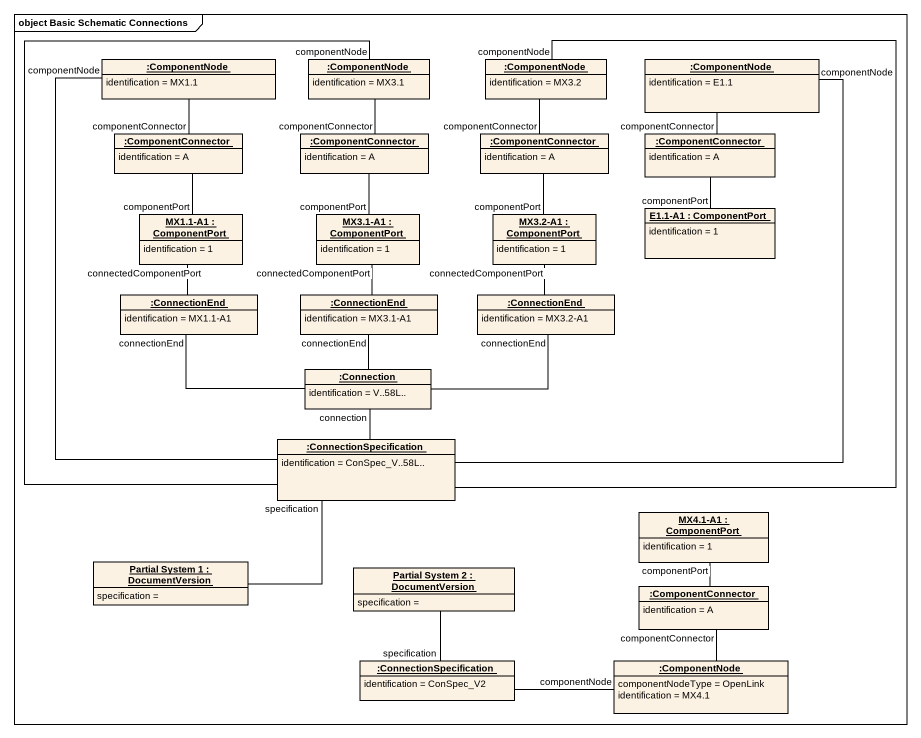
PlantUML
@startuml
mainframe object Basic Schematic Connections
hide circle
hide empty members
object ":ComponentNode" as ComponentNode {
  identification = MX1.1
}
object ":ComponentNode" as ComponentNode_2 {
  identification = MX3.1
}
object ":ComponentNode" as ComponentNode_3 {
  identification = MX3.2
}
object ":ComponentNode" as ComponentNode_4 {
  identification = E1.1
}
object ":ComponentConnector" as ComponentConnector {
  identification = A
}
object ":ComponentConnector" as ComponentConnector_2 {
  identification = A
}
object ":ComponentConnector" as ComponentConnector_3 {
  identification = A
}
object ":ComponentConnector" as ComponentConnector_4 {
  identification = A
}
object "MX1.1-A1 : ComponentPort" as MX1_1_A1 {
  identification = 1
}
object "MX3.1-A1 : ComponentPort" as MX3_1_A1 {
  identification = 1
}
object "MX3.2-A1 : ComponentPort" as MX3_2_A1 {
  identification = 1
}
object "E1.1-A1 : ComponentPort" as E1_1_A1 {
  identification = 1
}
object ":ConnectionEnd" as ConnectionEnd {
  identification = MX1.1-A1
}
object ":ConnectionEnd" as ConnectionEnd_2 {
  identification = MX3.1-A1
}
object ":ConnectionEnd" as ConnectionEnd_3 {
  identification = MX3.2-A1
}
object ":Connection" as Connection {
  identification = V..58L..
}
object ":ConnectionSpecification" as ConnectionSpecification {
  identification = ConSpec_V..58L..
}
object "MX4.1-A1 : ComponentPort" as MX4_1_A1 {
  identification = 1
}
object "Partial System 1 : DocumentVersion" as Partial_System_1 {
  specification =
}
object "Partial System 2 : DocumentVersion" as Partial_System_2 {
  specification =
}
object ":ComponentConnector" as ComponentConnector_5 {
  identification = A
}
object ":ConnectionSpecification" as ConnectionSpecification_2 {
  identification = ConSpec_V2
}
object ":ComponentNode" as ComponentNode_5 {
  componentNodeType = OpenLink
  identification = MX4.1
}
ComponentNode -- ComponentConnector : componentConnector
ComponentNode_2 -- ComponentConnector_2 : componentConnector
ComponentNode_3 -- ComponentConnector_3 : componentConnector
ComponentNode_4 -- ComponentConnector_4 : componentConnector
ComponentConnector -- MX1_1_A1 : componentPort
ComponentConnector_2 -- MX3_1_A1 : componentPort
ComponentConnector_3 -- MX3_2_A1 : componentPort
ComponentConnector_4 -- E1_1_A1 : componentPort
ConnectionEnd -up- MX1_1_A1 : connectedComponentPort
ConnectionEnd_2 -up- MX3_1_A1 : connectedComponentPort
ConnectionEnd_3 -up- MX3_2_A1 : connectedComponentPort
Connection -left- ConnectionEnd : connectionEnd
Connection -up- ConnectionEnd_2 : connectionEnd
Connection -right- ConnectionEnd_3 : connectionEnd
ConnectionSpecification -up- ComponentNode : componentNode
ConnectionSpecification -up- ComponentNode_2 : componentNode
ConnectionSpecification -up- ComponentNode_3 : componentNode
ConnectionSpecification -up- ComponentNode_4 : componentNode
ConnectionSpecification -up- Connection : connection
Partial_System_1 -right- ConnectionSpecification : specification
Partial_System_2 -- ConnectionSpecification_2 : specification
ComponentConnector_5 -up- MX4_1_A1 : componentPort
ConnectionSpecification_2 -right- ComponentNode_5 : componentNode
ComponentNode_5 -up- ComponentConnector_5 : componentConnector
@enduml
